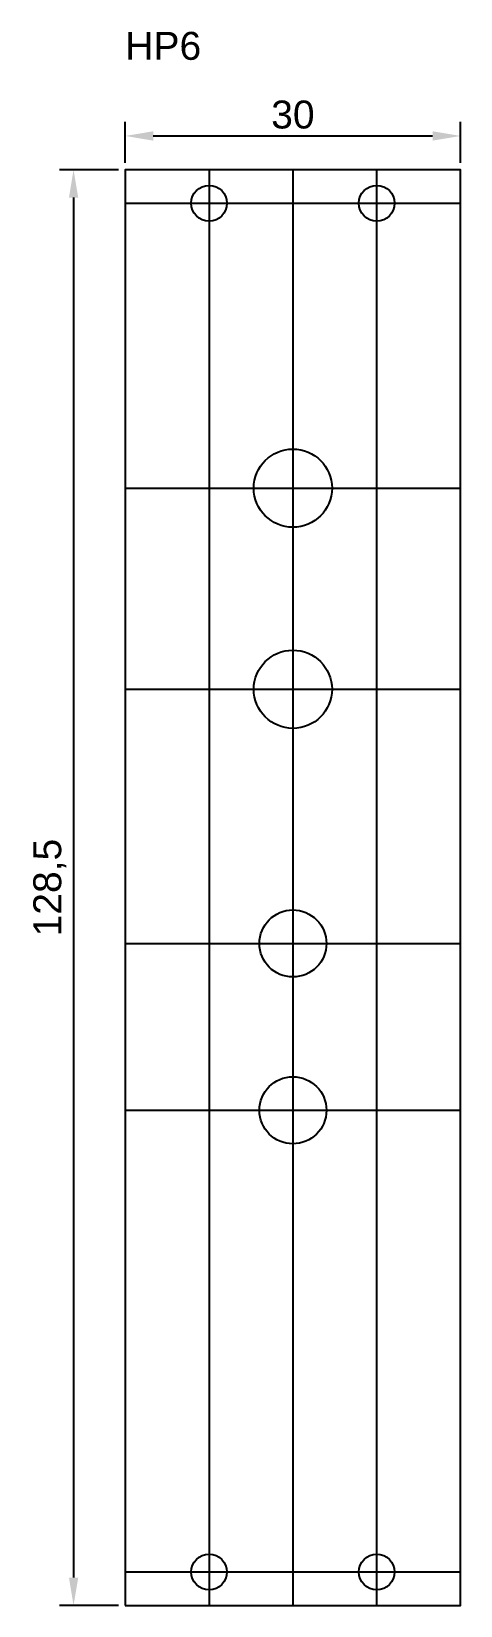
# Model space of a CAD drawing. Header units: millimetres. Extents: x -8 to 30, y 0 to 141.
import ezdxf

# ---------------------------------------------------------------- set-up
doc = ezdxf.new("R2010")
doc.units = ezdxf.units.MM
for name, color, linetype in [('01 Cuts', 7, 'Continuous'), ('03 Name', 4, 'Continuous'), ('04 Ano', 3, 'Continuous'), ('05 Hole', 6, 'Continuous'), ('10 Guide', 252, 'Continuous')]:
    doc.layers.add(name, color=color, linetype=linetype)
doc.styles.get("Standard").update_dxf_attribs({"font": 'arial.ttf'})
doc.dimstyles.new('ISO-25', dxfattribs={"dimtxt": 2.5, "dimasz": 2.5, "dimexe": 1.25, "dimexo": 0.625, "dimtad": 1, "dimtxsty": 'Standard', "dimcen": 2.5, "dimadec": 0, "dimazin": 0, "dimtfac": 1, "dimtmove": 0, "dimatfit": 3, "dimfxl": 1, "dimarcsym": 0})

# ---------------------------------------------------------------- blocks, each defined once
blk = doc.blocks.new('*D5')
at = {"layer": '04 Ano', "color": 0, "lineweight": -2, "transparency": 16777216}
for p, q in [((0, 129.12), (0, 132.77)), ((30, 129.12), (30, 132.77)), ((2.5, 131.52), (27.5, 131.52))]:
    blk.add_line(p, q, dxfattribs=at)
at = {"layer": '04 Ano', "color": 0, "transparency": 16777216}
for points in [[(2.5, 131.94), (2.5, 131.1), (0, 131.52)], [(27.5, 131.94), (27.5, 131.1), (30, 131.52)]]:
    blk.add_solid(points, dxfattribs=at)
at = {"layer": 'Defpoints', "color": 0, "transparency": 16777216}
for p in [(30, 131.52), (0, 128.5), (30, 128.5)]:
    blk.add_point(p, dxfattribs=at)
at = {"layer": '04 Ano', "color": 0, "transparency": 16777216, "insert": (15, 133.42), "char_height": 2.5, "attachment_point": 5}
blk.add_mtext('30', dxfattribs=at)
blk = doc.blocks.new('*D11')
at = {"layer": '04 Ano', "color": 0, "lineweight": -2, "transparency": 16777216}
for p, q in [((-0.62, 128.5), (-5.88, 128.5)), ((-4.63, 126), (-4.63, 2.5)), ((-0.62, 0), (-5.88, 0))]:
    blk.add_line(p, q, dxfattribs=at)
at = {"layer": '04 Ano', "color": 0, "transparency": 16777216}
for points in [[(-5.04, 126), (-4.21, 126), (-4.63, 128.5)], [(-5.04, 2.5), (-4.21, 2.5), (-4.63, 0)]]:
    blk.add_solid(points, dxfattribs=at)
at = {"layer": 'Defpoints', "color": 0, "transparency": 16777216}
for p in [(0, 128.5), (-4.63, 0), (0, 0)]:
    blk.add_point(p, dxfattribs=at)
at = {"layer": '04 Ano', "color": 0, "transparency": 16777216, "insert": (-6.75, 64.25), "char_height": 2.5, "attachment_point": 5, "rotation": 90}
blk.add_mtext('128,5', dxfattribs=at)

msp = doc.modelspace()

# ---------------------------------------------------------------- linework, layer by layer
at = {"layer": '01 Cuts'}
msp.add_lwpolyline([(0, 0), (30, 0), (30, 128.5), (0, 128.5)], close=True, dxfattribs=at)
at = {"layer": '05 Hole'}
for centre, radius in [((7.5, 125.5), 1.6), ((22.5, 125.5), 1.6), ((15, 100), 3.5), ((15, 82), 3.5), ((15, 59.25), 3), ((15, 44.319), 3), ((7.5, 3), 1.6), ((22.5, 3), 1.6)]:
    msp.add_circle(centre, radius, dxfattribs=at)
at = {"layer": '10 Guide'}
for p, q in [((7.5, 128.5), (7.5, 0)), ((15, 128.5), (15, 0)), ((22.5, 0), (22.5, 128.5)), ((0, 125.5), (30, 125.5)), ((0, 100), (30, 100)), ((0, 82), (30, 82)), ((0, 59.25), (30, 59.25)), ((0, 44.319), (30, 44.319)), ((0, 3), (30, 3))]:
    msp.add_line(p, q, dxfattribs=at)

# ---------------------------------------------------------------- texts
at = {"layer": '03 Name', "insert": (0, 140.833), "char_height": 2.5, "attachment_point": 1}
msp.add_mtext_dynamic_manual_height_columns('HP6', width=30, gutter_width=12.5, heights=[0], dxfattribs=at)

# ---------------------------------------------------------------- dimensions: what is measured, and where the dimension line sits
at = {"layer": '04 Ano'}
dim = msp.add_linear_dim(base=(30, 131.521), p1=(0, 128.5), p2=(30, 128.5), dimstyle='ISO-25', override={"dimtmove": 1}, dxfattribs=at)
dim.commit()
dim.dimension.update_dxf_attribs({"geometry": '*D5', "text_midpoint": (15, 133.423)})
dim = msp.add_linear_dim(base=(-4.626, 0), p1=(0, 128.5), p2=(0, 0), angle=90, dimstyle='ISO-25', dxfattribs=at)
dim.commit()
dim.dimension.update_dxf_attribs({"geometry": '*D11', "text_midpoint": (-6.754, 64.25)})

doc.saveas('drawing.dxf')
